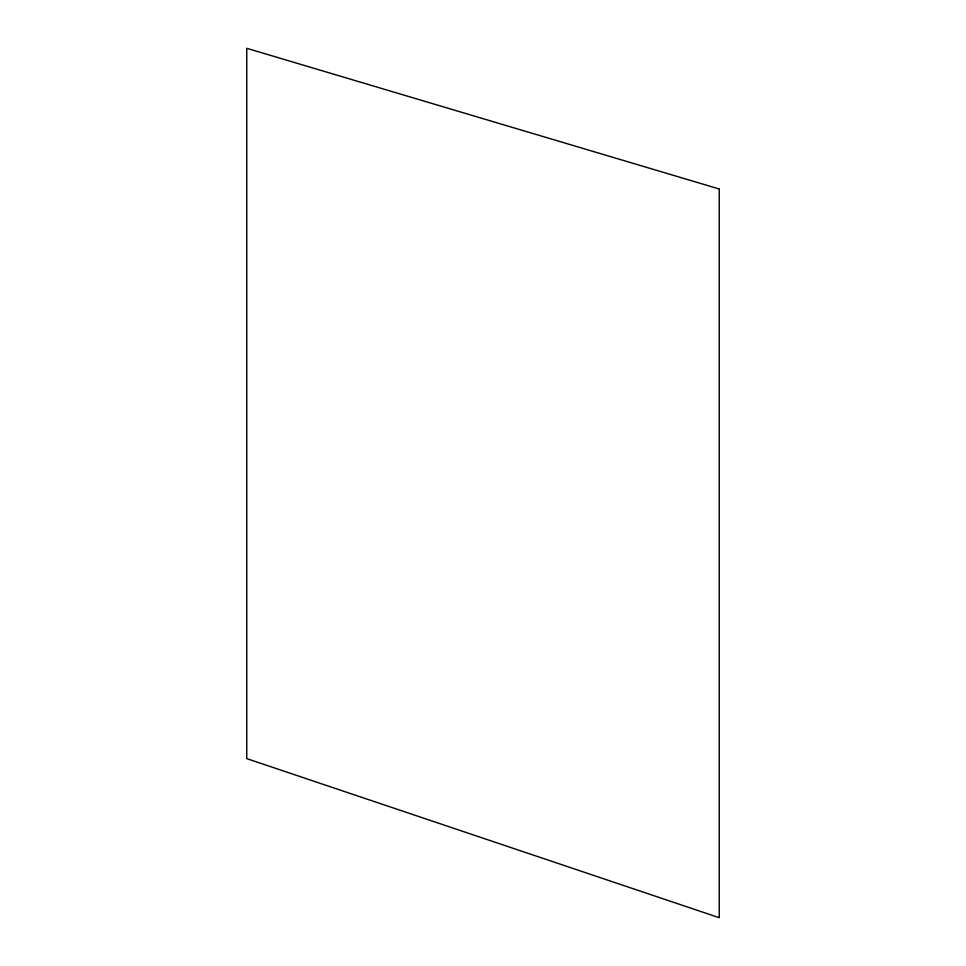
<?xml version="1.0" encoding="UTF-8"?>
<svg xmlns="http://www.w3.org/2000/svg" width="966" height="966" viewBox="0 0 966 966"><rect width="100%" height="100%" fill="white"/><g stroke="black" fill="none" stroke-linecap="round" stroke-linejoin="round"><path stroke-width="1.45" d="M719.247 188.998L246.753 48.3L246.753 758.624L719.247 917.7L719.247 188.998"/></g></svg>
